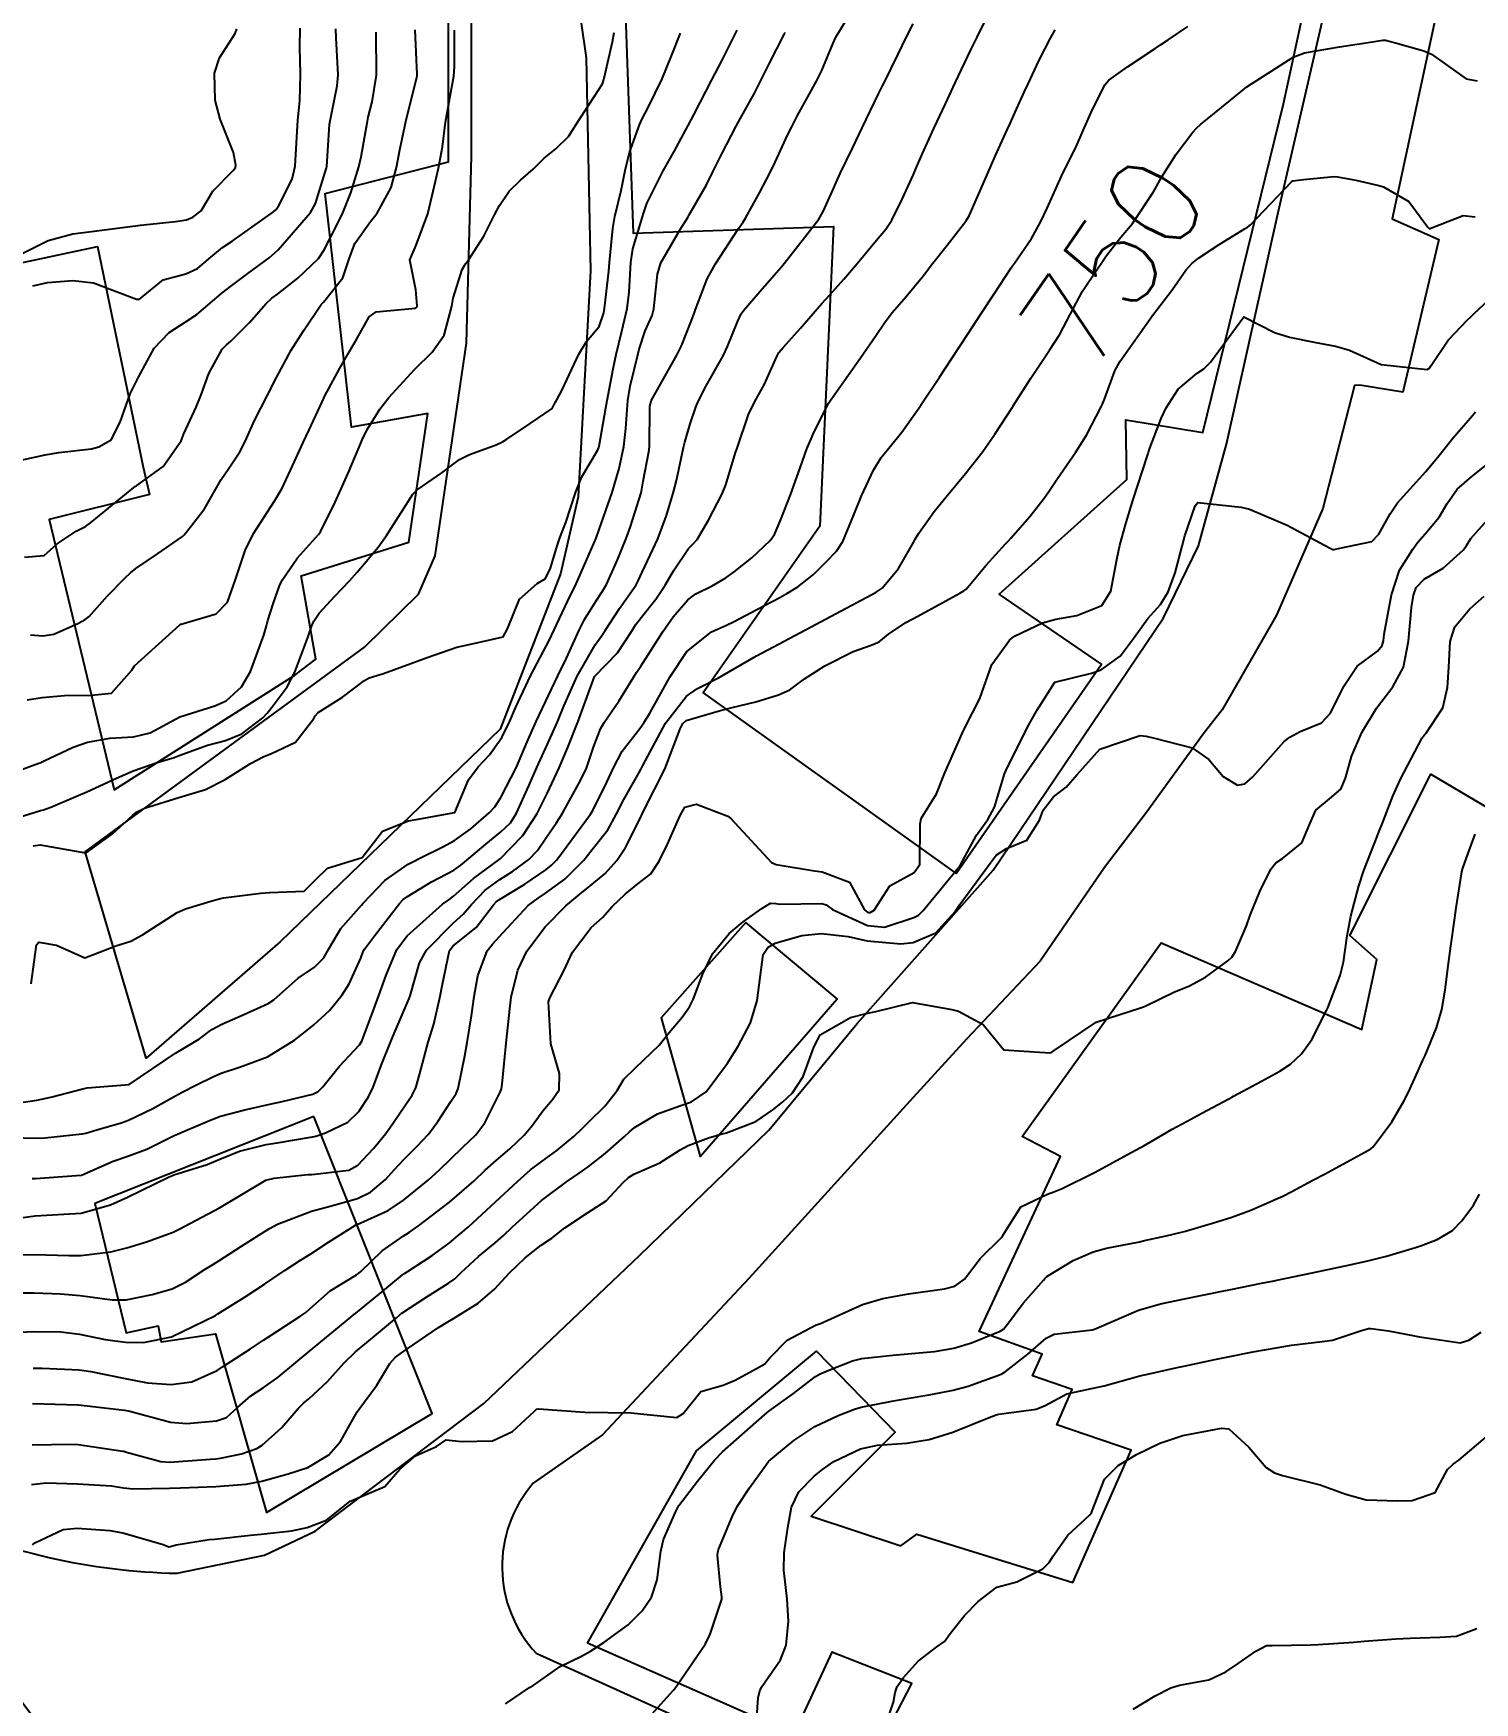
# Model space of a CAD drawing. Header units: metres. Extents: x 318500 to 325275, y 7408834 to 7428799.
# Drawn here: x 321599.2 to 321661.9, y 7415225.5 to 7415298 of the extents above; entities that cross this region are included whole.
import ezdxf
from ezdxf.enums import TextEntityAlignment as Align

# ---------------------------------------------------------------- set-up
doc = ezdxf.new("R2010")
doc.units = ezdxf.units.M
doc.header["$MEASUREMENT"] = 0
for name, color, linetype in [('Cotas', 45, 'Continuous'), ('Curvas de Nivel 1m', 11, 'Continuous'), ('Curvas de Nivel 5m', 15, 'Continuous'), ('Edificações', 30, 'Continuous'), ('Vias Primárias', 230, 'Continuous')]:
    doc.layers.add(name, color=color, linetype=linetype)
doc.styles.add('Style-STANDARD', font='STANDARD.shx')

msp = doc.modelspace()

# ---------------------------------------------------------------- linework, layer by layer
at = {"layer": 'Curvas de Nivel 1m', "flags": 128}
for points, elevation in [([(321599.183, 7415248.257), (321599.338, 7415248.258), (321601.115, 7415248.383), (321601.323, 7415248.397), (321601.34, 7415248.404), (321602.712, 7415249.004), (321603.353, 7415249.227), (321604.169, 7415249.536), (321605.367, 7415250.123), (321605.508, 7415250.188), (321605.835, 7415250.323), (321606.904, 7415250.781), (321607.38, 7415250.962), (321608.433, 7415251.245), (321609.388, 7415251.455), (321610.059, 7415251.601), (321611.395, 7415251.926), (321611.614, 7415252.031), (321611.83, 7415252.246), (321612.527, 7415253.12), (321613.418, 7415254.066), (321613.514, 7415254.229), (321614.039, 7415255.623), (321614.261, 7415256.218), (321614.575, 7415257.101), (321615.044, 7415258.207), (321615.486, 7415258.801), (321617.023, 7415260.177), (321617.305, 7415260.371), (321617.505, 7415260.524), (321618.377, 7415261.301), (321619.53, 7415262.15), (321620.516, 7415263.165), (321621.144, 7415264.126), (321621.569, 7415264.989), (321622.098, 7415266.112), (321622.455, 7415266.969), (321622.902, 7415268.101), (321623.626, 7415270.076), (321624.624, 7415271.107), (321625.263, 7415272.074), (321625.415, 7415272.321), (321625.669, 7415272.657), (321626.297, 7415273.444), (321626.707, 7415274.055), (321627.069, 7415274.68), (321627.714, 7415275.642), (321627.912, 7415275.842), (321628.099, 7415276.034), (321628.584, 7415276.883), (321629.18, 7415278.018), (321629.346, 7415278.416), (321629.767, 7415279.82), (321629.815, 7415279.964), (321629.829, 7415280.009), (321630.327, 7415281.469), (321630.579, 7415282.002), (321631.02, 7415282.785), (321631.562, 7415283.993), (321631.65, 7415284.165), (321631.826, 7415284.389), (321632.592, 7415285.225), (321633.227, 7415285.969), (321633.515, 7415286.305), (321633.861, 7415286.682), (321634.467, 7415287.355), (321634.979, 7415287.944), (321635.891, 7415289.046), (321636.288, 7415289.534), (321636.555, 7415289.923), (321637.008, 7415290.831), (321637.49, 7415291.914), (321637.627, 7415292.221), (321637.946, 7415292.946), (321638.245, 7415293.617), (321638.376, 7415293.904), (321638.889, 7415294.984), (321639.308, 7415295.89), (321640.005, 7415297.36), (321640.259, 7415297.876), (321640.845, 7415299.051)], 747), ([(321597.572, 7415265.616), (321599.474, 7415266.306), (321599.579, 7415266.349), (321599.623, 7415266.366), (321599.71, 7415266.409), (321600.978, 7415267.008), (321601.592, 7415267.221), (321602.564, 7415267.407), (321603.597, 7415267.463), (321604.322, 7415267.626), (321605.61, 7415268.33), (321607.122, 7415268.81), (321607.621, 7415269.02), (321608.292, 7415269.638), (321608.683, 7415270.294), (321609.253, 7415271.883), (321609.37, 7415272.284), (321609.438, 7415272.509), (321609.675, 7415273.28), (321609.941, 7415274.021), (321610.062, 7415274.274), (321610.729, 7415275.24), (321611.631, 7415276.251), (321611.721, 7415276.372), (321612.352, 7415277.626), (321612.626, 7415278.241), (321612.961, 7415279.029), (321613.473, 7415280.233), (321613.564, 7415280.441), (321613.78, 7415280.865), (321614.303, 7415281.711), (321614.699, 7415282.217), (321615.812, 7415283.432), (321616.573, 7415284.189), (321617.094, 7415284.918), (321617.432, 7415286.176), (321617.493, 7415286.538), (321617.874, 7415287.775), (321618.02, 7415288.027), (321618.137, 7415288.167), (321618.819, 7415289.233), (321619.289, 7415290.156), (321619.495, 7415290.565), (321619.916, 7415291.184), (321620.41, 7415291.655), (321620.961, 7415292.135), (321621.446, 7415292.619), (321621.944, 7415293.024), (321622.501, 7415293.562), (321622.85, 7415294.107), (321623.978, 7415295.852), (321624.037, 7415296.032), (321624.053, 7415296.089), (321624.408, 7415297.682), (321624.492, 7415298.085)], 741), ([(321597.745, 7415250.054), (321599.364, 7415250.008), (321599.746, 7415250.022), (321601.367, 7415250.195), (321601.52, 7415250.226), (321602, 7415250.374), (321603.059, 7415250.678), (321603.376, 7415250.79), (321604.432, 7415251.297), (321605.393, 7415251.839), (321605.715, 7415252.005), (321606.338, 7415252.321), (321607.04, 7415252.678), (321607.405, 7415252.837), (321608.199, 7415253.089), (321609.413, 7415253.542), (321610.588, 7415254.262), (321611.051, 7415254.63), (321611.43, 7415254.934), (321612.12, 7415255.563), (321612.667, 7415256.238), (321612.969, 7415256.723), (321613.474, 7415257.834), (321613.578, 7415258.129), (321613.633, 7415258.228), (321614.065, 7415258.8), (321615.156, 7415260.205), (321615.321, 7415260.385), (321615.505, 7415260.52), (321616.547, 7415261.152), (321617.522, 7415261.666), (321617.819, 7415261.873), (321618.165, 7415262.164), (321618.901, 7415262.795), (321619.547, 7415263.312), (321619.974, 7415263.724), (321620.238, 7415264.14), (321620.773, 7415265.333), (321621.129, 7415266.127), (321621.595, 7415267.141), (321622.026, 7415268.114), (321622.297, 7415268.787), (321622.876, 7415270.101), (321623.654, 7415271.459), (321623.919, 7415271.825), (321624.1, 7415272.086), (321624.713, 7415273.041), (321625.437, 7415274.073), (321625.529, 7415274.235), (321625.698, 7415274.616), (321626.171, 7415275.605), (321626.382, 7415276.06), (321626.763, 7415277.087), (321627.054, 7415278.05), (321627.195, 7415278.601), (321627.506, 7415280.044), (321627.553, 7415280.264), (321627.785, 7415281.066), (321628.038, 7415281.795), (321628.135, 7415282.035), (321628.49, 7415282.713), (321629.224, 7415284.019), (321629.414, 7415284.428), (321629.842, 7415285.495), (321630.009, 7415285.847), (321630.121, 7415286.007), (321630.921, 7415286.943), (321631.846, 7415287.99), (321631.863, 7415288.008), (321631.88, 7415288.034), (321633.377, 7415289.968), (321633.573, 7415290.297), (321633.917, 7415291.067), (321634.193, 7415291.689), (321634.315, 7415291.954), (321634.842, 7415293.051), (321635.264, 7415293.94), (321635.975, 7415295.41), (321636.146, 7415295.76), (321636.23, 7415295.928), (321636.813, 7415297.111), (321637.212, 7415297.918), (321637.479, 7415298.454)], 746), ([(321597.841, 7415246.432), (321599.322, 7415246.628), (321599.561, 7415246.645), (321601.324, 7415246.744), (321602.59, 7415247.105), (321603.331, 7415247.45), (321605.15, 7415248.333), (321605.282, 7415248.39), (321605.341, 7415248.411), (321606.793, 7415248.863), (321607.352, 7415249.1), (321608.2, 7415249.449), (321609.362, 7415249.728), (321609.835, 7415249.801), (321611.367, 7415250.062), (321611.517, 7415250.098), (321611.941, 7415250.244), (321612.906, 7415250.706), (321613.384, 7415251.163), (321613.809, 7415251.808), (321614.014, 7415252.221), (321614.363, 7415253.169), (321614.778, 7415254.21), (321614.97, 7415254.663), (321615.444, 7415255.771), (321615.571, 7415256.076), (321615.618, 7415256.197), (321616.03, 7415257.633), (321616.327, 7415258.187), (321617.492, 7415259.358), (321617.919, 7415259.743), (321618.281, 7415260.162), (321618.876, 7415260.79), (321619.517, 7415261.256), (321620.063, 7415261.601), (321620.771, 7415262.131), (321621.147, 7415262.515), (321621.545, 7415263.091), (321621.961, 7415263.707), (321622.227, 7415264.11), (321623.03, 7415265.554), (321623.278, 7415266.095), (321623.594, 7415267.012), (321623.89, 7415267.803), (321624.054, 7415268.086), (321624.688, 7415269.015), (321625.336, 7415270.073), (321625.458, 7415270.255), (321625.645, 7415270.533), (321626.609, 7415272.056), (321627.049, 7415272.669), (321627.681, 7415273.409), (321628.039, 7415273.68), (321628.751, 7415274.024), (321629.339, 7415274.371), (321629.699, 7415274.63), (321630.467, 7415275.244), (321631.273, 7415275.994), (321631.456, 7415276.26), (321631.729, 7415276.914), (321632.15, 7415277.984), (321632.576, 7415279.16), (321632.866, 7415279.974), (321633.13, 7415280.619), (321633.8, 7415281.96), (321635.187, 7415283.94), (321635.839, 7415284.875), (321636.265, 7415285.506), (321636.585, 7415285.923), (321637.176, 7415286.601), (321637.873, 7415287.443), (321638.074, 7415287.71), (321638.225, 7415287.905), (321638.956, 7415288.832), (321639.777, 7415289.882), (321639.912, 7415290.114), (321640.679, 7415291.869), (321641.066, 7415292.741), (321641.572, 7415293.856), (321641.693, 7415294.125), (321641.973, 7415294.742), (321642.32, 7415295.511), (321642.475, 7415295.845), (321642.962, 7415296.879), (321643.446, 7415297.836), (321643.658, 7415298.191)], 748), ([(321598.166, 7415263.815), (321599.558, 7415264.259), (321599.678, 7415264.289), (321599.996, 7415264.406), (321601.091, 7415264.868), (321601.567, 7415265.071), (321602.862, 7415265.66), (321603.576, 7415265.981), (321604.627, 7415266.344), (321605.357, 7415266.559), (321605.585, 7415266.648), (321606.813, 7415267.097), (321607.595, 7415267.296), (321608.307, 7415267.592), (321609.221, 7415268.286), (321609.407, 7415268.489), (321609.617, 7415268.755), (321610.269, 7415269.632), (321610.606, 7415270.266), (321611.171, 7415271.773), (321611.329, 7415272.255), (321611.427, 7415272.491), (321611.669, 7415272.835), (321612.349, 7415273.574), (321612.988, 7415274.237), (321613.317, 7415274.612), (321613.703, 7415275.074), (321614.235, 7415275.7), (321614.586, 7415276.217), (321615.738, 7415278.016), (321615.92, 7415278.197), (321616.992, 7415278.941), (321617.76, 7415279.512), (321618.192, 7415279.737), (321619.357, 7415280.154), (321619.639, 7415280.284), (321619.773, 7415280.367), (321620.836, 7415281.083), (321621.794, 7415281.727), (321621.926, 7415281.99), (321621.987, 7415282.117), (321622.233, 7415282.543), (321622.95, 7415284.103), (321623.285, 7415284.641), (321623.838, 7415285.302), (321624.04, 7415285.896), (321624.072, 7415286.088), (321624.255, 7415287.706), (321624.284, 7415288.086), (321624.424, 7415289.556), (321624.52, 7415290.084), (321624.79, 7415291.208), (321624.971, 7415292.08), (321625.153, 7415292.867), (321625.592, 7415294.074), (321625.71, 7415294.325), (321625.967, 7415294.814), (321626.573, 7415296.061), (321626.983, 7415297.067), (321627.373, 7415298.05)], 742), ([(321598.698, 7415279.484), (321599.76, 7415279.712), (321600.348, 7415279.817), (321601.764, 7415279.977), (321602.091, 7415280.06), (321602.621, 7415280.377), (321603.017, 7415281.136), (321603.451, 7415282.365), (321603.807, 7415283.103), (321604.493, 7415284.35), (321605.138, 7415285.033), (321605.837, 7415285.482), (321606.346, 7415285.822), (321606.922, 7415286.319), (321607.427, 7415286.744), (321607.862, 7415287.079), (321608.561, 7415287.609), (321609.496, 7415288.286), (321609.883, 7415288.63), (321611.288, 7415290.259), (321611.508, 7415290.654), (321611.926, 7415292.01), (321611.983, 7415292.196), (321611.993, 7415292.249), (321612.119, 7415294.087), (321612.139, 7415294.248), (321612.45, 7415295.77), (321612.495, 7415296.245), (321612.396, 7415297.854), (321612.389, 7415298.246)], 737), ([(321598.787, 7415244.929), (321599.298, 7415244.943), (321600.776, 7415244.909), (321601.298, 7415244.91), (321602.604, 7415245.064), (321603.303, 7415245.241), (321604.153, 7415245.501), (321605.314, 7415245.921), (321605.585, 7415246.057), (321606.074, 7415246.319), (321607.327, 7415246.975), (321608.154, 7415247.469), (321609.339, 7415248.177), (321609.704, 7415248.275), (321611.172, 7415248.423), (321611.343, 7415248.435), (321612.947, 7415248.624), (321613.349, 7415248.829), (321614.024, 7415249.556), (321614.56, 7415250.212), (321614.898, 7415250.686), (321615.388, 7415251.418), (321615.709, 7415251.882), (321615.864, 7415252.193), (321616.034, 7415252.819), (321616.404, 7415254.185), (321616.644, 7415254.97), (321616.924, 7415256.178), (321617.006, 7415256.628), (321617.326, 7415258.172), (321617.482, 7415258.366), (321618.486, 7415259.164), (321619.243, 7415260.153), (321619.362, 7415260.291), (321619.504, 7415260.39), (321620.602, 7415261.045), (321621.523, 7415261.682), (321621.768, 7415261.874), (321621.993, 7415262.113), (321622.651, 7415262.996), (321623.459, 7415264.092), (321623.562, 7415264.259), (321624.17, 7415265.489), (321624.445, 7415266.081), (321624.84, 7415266.828), (321625.606, 7415267.827), (321625.781, 7415268.067), (321626.042, 7415268.489), (321626.9, 7415270.051), (321627.651, 7415271.173), (321628.723, 7415272.024), (321629.363, 7415272.316), (321629.667, 7415272.459), (321630.681, 7415272.993), (321631.683, 7415273.522), (321631.984, 7415273.687), (321632.472, 7415273.978), (321633.147, 7415274.52), (321633.707, 7415275.065), (321634.143, 7415275.524), (321634.422, 7415275.949), (321634.899, 7415277.104), (321635.231, 7415277.938), (321635.761, 7415279.057), (321636.09, 7415279.604), (321636.345, 7415279.924), (321636.992, 7415280.708), (321637.799, 7415281.854), (321637.824, 7415281.885), (321637.837, 7415281.909), (321638.623, 7415283.093), (321639.149, 7415283.89), (321639.841, 7415284.946), (321640.445, 7415285.871), (321641.002, 7415286.724), (321641.738, 7415287.852), (321641.798, 7415287.935), (321641.883, 7415288.051), (321642.623, 7415289.119), (321643.02, 7415289.839), (321643.301, 7415290.451), (321643.93, 7415291.83), (321644.593, 7415293.177), (321644.869, 7415293.816), (321645.204, 7415294.579), (321645.819, 7415295.803), (321645.992, 7415296.009), (321646.804, 7415296.594), (321648.006, 7415297.389), (321648.234, 7415297.541), (321648.566, 7415297.764), (321649.426, 7415298.349)], 749), ([(321598.851, 7415275.275), (321599.704, 7415275.349), (321600.272, 7415275.843), (321601.107, 7415276.396), (321601.506, 7415276.609), (321601.724, 7415276.761), (321603.688, 7415278.361), (321603.725, 7415278.376), (321603.74, 7415278.387), (321604.885, 7415279.211), (321605.666, 7415280.332), (321605.696, 7415280.406), (321605.774, 7415280.596), (321606.319, 7415281.798), (321606.529, 7415282.323), (321606.87, 7415283.259), (321607.444, 7415284.314), (321607.639, 7415284.496), (321607.825, 7415284.654), (321608.652, 7415285.484), (321609.35, 7415286.287), (321609.61, 7415286.527), (321609.856, 7415286.708), (321610.731, 7415287.403), (321611.629, 7415288.254), (321611.884, 7415288.63), (321612.434, 7415289.706), (321612.695, 7415290.242), (321613.039, 7415291.113), (321613.389, 7415292.235), (321613.489, 7415292.683), (321613.766, 7415294.232), (321613.799, 7415294.394), (321613.968, 7415295.064), (321614.149, 7415296.227), (321614.137, 7415298.099)], 738), ([(321599.123, 7415271.886), (321599.654, 7415271.847), (321600.134, 7415271.926), (321601.197, 7415272.395), (321601.495, 7415272.559), (321601.665, 7415272.695), (321602.462, 7415273.594), (321603.227, 7415274.367), (321603.467, 7415274.59), (321603.696, 7415274.779), (321604.631, 7415275.421), (321605.718, 7415276.175), (321605.801, 7415276.247), (321605.874, 7415276.328), (321606.674, 7415277.377), (321607.215, 7415278.315), (321607.407, 7415278.652), (321607.753, 7415279.154), (321608.218, 7415279.849), (321608.442, 7415280.3), (321608.859, 7415281.219), (321609.411, 7415282.286), (321609.808, 7415283.081), (321610.442, 7415284.271), (321610.984, 7415285.112), (321611.748, 7415286.252), (321611.796, 7415286.306), (321611.852, 7415286.351), (321612.689, 7415287.421), (321612.961, 7415288.239), (321613.22, 7415288.903), (321613.896, 7415289.857), (321614.187, 7415290.226), (321614.792, 7415291.342), (321615.028, 7415292.214), (321615.17, 7415292.983), (321615.43, 7415294.208), (321615.913, 7415296.135), (321615.925, 7415296.201), (321615.927, 7415296.255), (321615.842, 7415298.203)], 739), ([(321599.146, 7415256.724), (321599.375, 7415258.412), (321599.481, 7415258.535), (321600.254, 7415258.402), (321601.472, 7415257.852), (321601.859, 7415258), (321602.833, 7415258.37), (321603.482, 7415258.58), (321603.984, 7415258.851), (321605.495, 7415259.814), (321605.849, 7415259.974), (321606.958, 7415260.315), (321607.381, 7415260.432), (321607.502, 7415260.454), (321609.127, 7415260.664), (321609.506, 7415260.696), (321611.018, 7415260.747), (321611.515, 7415261.257), (321612.02, 7415261.748), (321613.53, 7415262.214), (321614.411, 7415263.353), (321615.554, 7415263.803), (321615.885, 7415263.865), (321617.56, 7415264.17), (321618.151, 7415265.587), (321618.578, 7415266.16), (321619.071, 7415266.672), (321619.599, 7415267.422), (321619.95, 7415268.145), (321620.193, 7415268.716), (321620.861, 7415270.132), (321621.655, 7415271.649), (321621.876, 7415272.117), (321622.451, 7415273.336), (321622.831, 7415274.103), (321623.094, 7415274.704), (321623.703, 7415276.09), (321623.72, 7415276.138), (321624.231, 7415277.589), (321624.398, 7415278.083), (321624.709, 7415279.127), (321624.907, 7415280.079), (321624.998, 7415280.861), (321625.077, 7415282.077), (321625.176, 7415282.706), (321625.514, 7415284.073), (321625.58, 7415284.316), (321625.836, 7415285.104), (321626.132, 7415285.779), (321626.216, 7415286.065), (321626.368, 7415287.568), (321626.519, 7415288.06), (321627.36, 7415289.513), (321627.683, 7415290.043), (321627.763, 7415290.181), (321627.906, 7415290.432), (321628.494, 7415291.458), (321628.778, 7415292.027), (321629.161, 7415292.803), (321629.792, 7415294.013), (321629.963, 7415294.322), (321630.566, 7415295.412), (321630.863, 7415296.001), (321631.239, 7415296.75), (321631.88, 7415297.991), (321631.926, 7415298.077)], 744), ([(321599.22, 7415287.06), (321599.862, 7415287.217), (321600.957, 7415287.306), (321601.862, 7415287.195), (321603.726, 7415286.488), (321603.852, 7415286.494), (321604.888, 7415287.322), (321605.869, 7415287.591), (321606.375, 7415287.823), (321606.962, 7415288.319), (321607.468, 7415288.73), (321607.887, 7415289.01), (321609.68, 7415290.283), (321609.792, 7415290.391), (321609.904, 7415290.559), (321610.486, 7415291.707), (321610.628, 7415292.27), (321610.691, 7415293.526), (321610.737, 7415294.268), (321610.818, 7415295.117), (321610.851, 7415296.267), (321610.824, 7415297.441), (321610.837, 7415298.268)], 736), ([(321599.237, 7415262.712), (321599.535, 7415262.763), (321601.503, 7415262.418), (321601.53, 7415262.421), (321602.678, 7415263.238), (321603.555, 7415264.037), (321603.729, 7415264.185), (321604.072, 7415264.352), (321605.565, 7415264.819), (321606.722, 7415265.165), (321607.573, 7415265.599), (321608.679, 7415266.294), (321609.266, 7415266.604), (321609.587, 7415266.73), (321610.639, 7415267.22), (321611.432, 7415268.253), (321611.494, 7415268.369), (321611.614, 7415268.51), (321612.679, 7415269.184), (321613.635, 7415269.909), (321613.835, 7415270.03), (321614.467, 7415270.218), (321615.644, 7415270.648), (321616.361, 7415270.903), (321617.652, 7415271.356), (321618.311, 7415271.506), (321619.657, 7415271.809), (321619.843, 7415272.147), (321620.377, 7415273.442), (321621.146, 7415274.128), (321621.483, 7415274.333), (321621.699, 7415274.75), (321622.019, 7415275.811), (321622.125, 7415276.114), (321622.39, 7415276.773), (321622.827, 7415278.104), (321623.088, 7415278.762), (321623.767, 7415279.905), (321623.821, 7415280.038), (321623.837, 7415280.089), (321624.124, 7415281.758), (321624.177, 7415282.086), (321624.438, 7415283.46), (321624.577, 7415284.082), (321624.82, 7415285.096), (321625.046, 7415286.078), (321625.142, 7415286.796), (321625.206, 7415288.077), (321625.291, 7415288.671), (321625.712, 7415290.072), (321625.757, 7415290.217), (321625.909, 7415290.641), (321626.377, 7415291.609), (321626.621, 7415292.06), (321627.091, 7415292.904), (321627.705, 7415294.044), (321627.965, 7415294.529), (321628.737, 7415296.029), (321629.162, 7415296.852), (321629.752, 7415298.014), (321629.835, 7415298.19)], 743), ([(321598.394, 7415241.565), (321599.252, 7415241.598), (321600.441, 7415241.582), (321601.251, 7415241.491), (321602.364, 7415241.253), (321603.248, 7415241.132), (321604.03, 7415241.131), (321605.25, 7415241.364), (321607.156, 7415242.302), (321607.218, 7415242.343), (321607.261, 7415242.367), (321608.449, 7415243.111), (321609.281, 7415243.664), (321609.647, 7415243.912), (321610.185, 7415244.267), (321610.854, 7415244.699), (321611.301, 7415244.982), (321612.067, 7415245.48), (321613.245, 7415246.221), (321613.32, 7415246.255), (321614.667, 7415246.866), (321615.331, 7415247.311), (321616.401, 7415248.184), (321616.898, 7415248.625), (321617.354, 7415249.087), (321617.902, 7415249.624), (321618.477, 7415250.159), (321618.864, 7415250.668), (321619.394, 7415251.748), (321619.533, 7415252.013), (321619.585, 7415252.147), (321619.611, 7415252.356), (321619.799, 7415254.144), (321619.948, 7415255.637), (321620.015, 7415256.142), (321620.297, 7415257.308), (321620.69, 7415258.132), (321621.491, 7415259.19), (321622.389, 7415260.107), (321622.992, 7415260.614), (321623.514, 7415261.031), (321624.088, 7415261.518), (321624.603, 7415262.079), (321624.975, 7415262.639), (321625.556, 7415263.795), (321625.649, 7415263.978), (321625.693, 7415264.068), (321625.811, 7415264.315), (321626.685, 7415266.053), (321627.362, 7415267.799), (321627.478, 7415268.042), (321627.612, 7415268.164), (321629.046, 7415268.591), (321629.621, 7415268.729), (321630.651, 7415268.973), (321631.629, 7415269.28), (321632.115, 7415269.501), (321632.766, 7415269.973), (321633.646, 7415270.544), (321634.879, 7415271.168), (321635.655, 7415271.45), (321635.999, 7415271.585), (321636.417, 7415271.922), (321637.166, 7415272.424), (321637.678, 7415272.7), (321639.504, 7415273.698), (321639.689, 7415273.8), (321639.79, 7415273.879), (321640.652, 7415274.92), (321641.498, 7415275.853), (321641.606, 7415275.967), (321641.724, 7415276.094), (321642.547, 7415277.033), (321643.183, 7415277.836), (321643.413, 7415278.174), (321643.759, 7415278.687), (321644.537, 7415279.819), (321645.015, 7415280.578), (321645.659, 7415281.802), (321645.704, 7415281.899), (321645.805, 7415282.136), (321646.251, 7415283.366), (321646.474, 7415283.79), (321647.85, 7415285.727), (321647.871, 7415285.749), (321647.89, 7415285.77), (321648.738, 7415286.89), (321649.339, 7415287.755), (321649.597, 7415288.04), (321649.888, 7415288.264), (321650.776, 7415288.857), (321651.908, 7415289.559), (321652.011, 7415289.616), (321652.146, 7415289.716), (321653.929, 7415291.595), (321653.988, 7415291.63), (321654.454, 7415291.685), (321655.787, 7415291.817), (321655.932, 7415291.812), (321656.728, 7415291.658), (321657.721, 7415291.436), (321657.927, 7415291.375), (321659.031, 7415290.734), (321659.858, 7415289.611), (321659.909, 7415289.565), (321659.952, 7415289.567), (321660.062, 7415289.608), (321661.384, 7415290.126), (321661.915, 7415290.074)], 751), ([(321599.234, 7415240.002), (321599.631, 7415240.007), (321601.233, 7415239.931), (321601.741, 7415239.867), (321603.228, 7415239.558), (321604.198, 7415239.373), (321605.224, 7415239.292), (321606.135, 7415239.407), (321607.234, 7415239.912), (321607.466, 7415240.068), (321607.82, 7415240.294), (321608.685, 7415240.846), (321609.249, 7415241.222), (321610.825, 7415242.257), (321611.085, 7415242.43), (321611.265, 7415242.586), (321612.14, 7415243.374), (321613.288, 7415244.069), (321613.38, 7415244.128), (321613.473, 7415244.218), (321614.403, 7415245.11), (321615.313, 7415245.745), (321615.593, 7415245.919), (321615.976, 7415246.19), (321617.331, 7415247.224), (321618.395, 7415248.159), (321618.884, 7415248.617), (321619.353, 7415249.035), (321619.953, 7415249.549), (321620.579, 7415250.132), (321620.937, 7415250.567), (321621.386, 7415251.191), (321621.813, 7415251.694), (321622.093, 7415252.11), (321622.114, 7415252.816), (321621.739, 7415254.115), (321621.627, 7415255.938), (321621.689, 7415256.116), (321622.295, 7415257.28), (321622.678, 7415258.102), (321623.491, 7415259.163), (321623.976, 7415259.604), (321624.405, 7415260.081), (321624.959, 7415260.624), (321625.515, 7415261.063), (321626.078, 7415261.506), (321626.438, 7415262.056), (321626.804, 7415262.788), (321627.351, 7415264.043), (321627.564, 7415264.405), (321628.069, 7415264.536), (321629.431, 7415264.012), (321629.558, 7415263.909), (321631.324, 7415261.992), (321631.529, 7415261.901), (321633.187, 7415261.626), (321633.526, 7415261.594), (321634.713, 7415261.133), (321635.362, 7415259.932), (321635.508, 7415259.826), (321635.618, 7415259.819), (321635.794, 7415259.927), (321636.465, 7415260.976), (321637.526, 7415261.553), (321637.765, 7415261.906), (321637.784, 7415263.679), (321637.827, 7415263.906), (321638.492, 7415264.981), (321638.859, 7415265.891), (321639.607, 7415267.6), (321639.747, 7415267.878), (321640.375, 7415269.122), (321640.645, 7415269.865), (321640.903, 7415270.609), (321641.667, 7415271.661), (321641.769, 7415271.749), (321641.919, 7415271.848), (321643.101, 7415272.41), (321643.677, 7415272.574), (321644.598, 7415272.735), (321645.684, 7415273.175), (321646.075, 7415273.794), (321646.335, 7415275.167), (321646.465, 7415275.789), (321646.746, 7415276.773), (321647.038, 7415277.781), (321647.648, 7415279.651), (321647.69, 7415279.771), (321647.71, 7415279.831), (321647.774, 7415280.009), (321648.265, 7415281.293), (321648.478, 7415281.763), (321649, 7415282.57), (321649.823, 7415283.263), (321650.117, 7415283.454), (321650.406, 7415283.741), (321651.85, 7415285.72), (321653.189, 7415285.045), (321653.841, 7415284.836), (321654.908, 7415284.611), (321655.838, 7415284.447), (321656.445, 7415284.27), (321657.83, 7415283.64), (321659.827, 7415283.424), (321659.935, 7415283.502), (321660, 7415283.608), (321660.734, 7415284.708), (321661.579, 7415285.593), (321661.726, 7415285.717), (321661.854, 7415285.854), (321662.748, 7415286.696)], 752), ([(321599.211, 7415238.47), (321601.179, 7415238.411), (321601.21, 7415238.409), (321601.577, 7415238.376), (321603.207, 7415238.188), (321603.43, 7415238.133), (321605.2, 7415237.653), (321605.91, 7415237.609), (321607.201, 7415237.719), (321607.633, 7415237.866), (321608.118, 7415238.291), (321608.695, 7415238.808), (321609.223, 7415239.159), (321609.884, 7415239.616), (321610.654, 7415240.259), (321611.245, 7415240.747), (321613.039, 7415242.223), (321613.159, 7415242.324), (321613.263, 7415242.403), (321614.265, 7415243.22), (321615.288, 7415244.06), (321615.368, 7415244.12), (321615.487, 7415244.197), (321616.569, 7415244.913), (321617.309, 7415245.443), (321617.708, 7415245.77), (321618.149, 7415246.158), (321619.331, 7415247.234), (321620.301, 7415248.136), (321620.848, 7415248.627), (321621.353, 7415249.015), (321621.995, 7415249.476), (321622.75, 7415250.099), (321623.063, 7415250.406), (321623.379, 7415250.722), (321624.079, 7415251.394), (321624.622, 7415252.078), (321624.913, 7415252.567), (321625.41, 7415253.066), (321626.449, 7415254.055), (321626.872, 7415254.605), (321627.438, 7415255.272), (321627.763, 7415255.718), (321627.924, 7415256.033), (321628.345, 7415257.149), (321628.764, 7415258.021), (321629.489, 7415258.906), (321630.086, 7415259.413), (321630.902, 7415259.996), (321631.278, 7415260.227), (321631.512, 7415260.205), (321631.703, 7415260.178), (321633.512, 7415260.21), (321633.702, 7415260.147), (321633.979, 7415259.953), (321635.5, 7415259.254), (321636.234, 7415259.188), (321637.505, 7415259.597), (321637.709, 7415259.705), (321637.912, 7415259.904), (321639.53, 7415261.865), (321640.235, 7415263.185), (321640.733, 7415263.862), (321641.022, 7415264.405), (321641.455, 7415265.852), (321641.593, 7415266.173), (321642.159, 7415267.29), (321642.436, 7415267.842), (321642.856, 7415268.603), (321643.64, 7415269.83), (321645.231, 7415270.222), (321645.649, 7415270.368), (321646.477, 7415270.968), (321647.09, 7415271.779), (321647.678, 7415272.605), (321648.231, 7415273.218), (321648.571, 7415273.761), (321648.875, 7415274.585), (321649.175, 7415275.755), (321649.289, 7415276.192), (321649.746, 7415277.506), (321649.854, 7415277.643), (321651.746, 7415277.443), (321652.105, 7415277.354), (321653.735, 7415276.657), (321655.574, 7415275.671), (321655.719, 7415275.598), (321655.787, 7415275.601), (321656.025, 7415275.665), (321657.414, 7415275.956), (321657.729, 7415276.269), (321658.219, 7415277.157), (321658.539, 7415277.628), (321659.764, 7415278.999), (321660.047, 7415279.328), (321660.277, 7415279.605), (321660.935, 7415280.446), (321661.798, 7415281.435), (321661.871, 7415281.516), (321661.928, 7415281.588)], 753), ([(321599.184, 7415236.674), (321600.863, 7415236.706), (321601.185, 7415236.689), (321603.137, 7415236.404), (321603.18, 7415236.392), (321603.295, 7415236.358), (321604.783, 7415235.943), (321605.176, 7415235.917), (321606.93, 7415236.056), (321607.178, 7415236.069), (321607.382, 7415236.094), (321608.293, 7415236.289), (321608.953, 7415236.513), (321609.186, 7415236.653), (321610.04, 7415237.425), (321610.747, 7415238.257), (321610.984, 7415238.483), (321611.216, 7415238.67), (321612.033, 7415239.432), (321612.739, 7415240.228), (321613.245, 7415240.718), (321614.069, 7415241.395), (321615.024, 7415242.202), (321615.153, 7415242.31), (321615.263, 7415242.393), (321616.345, 7415243.113), (321617.283, 7415243.7), (321617.555, 7415243.897), (321617.841, 7415244.162), (321618.59, 7415244.861), (321619.31, 7415245.462), (321619.676, 7415245.775), (321620.047, 7415246.133), (321621.332, 7415247.297), (321622.412, 7415248.104), (321622.958, 7415248.484), (321623.35, 7415248.768), (321624.094, 7415249.348), (321624.931, 7415250.074), (321625.158, 7415250.288), (321625.376, 7415250.473), (321626.374, 7415251.066), (321627.391, 7415251.431), (321627.841, 7415251.586), (321628.478, 7415252.024), (321629.413, 7415253.268), (321629.697, 7415253.727), (321629.876, 7415254.005), (321630.411, 7415255.029), (321630.703, 7415255.997), (321630.791, 7415256.665), (321630.969, 7415257.995), (321631.172, 7415258.304), (321631.487, 7415258.484), (321632.65, 7415258.816), (321633.494, 7415258.908), (321634.656, 7415258.779), (321635.49, 7415258.59), (321636.949, 7415258.454), (321637.489, 7415258.518), (321638.462, 7415258.929), (321639.318, 7415259.883), (321639.513, 7415260.167), (321640.754, 7415261.862), (321641.085, 7415262.308), (321641.541, 7415262.596), (321642.424, 7415262.964), (321642.979, 7415263.836), (321643.137, 7415264.264), (321643.575, 7415264.843), (321644.138, 7415265.265), (321644.613, 7415265.815), (321645.601, 7415266.924), (321647.346, 7415267.513), (321647.607, 7415267.488), (321647.969, 7415267.404), (321649.602, 7415266.985), (321650.335, 7415266.476), (321650.96, 7415265.729), (321651.585, 7415265.362), (321651.893, 7415265.408), (321652.225, 7415265.71), (321653.606, 7415267.25), (321653.847, 7415267.448), (321654.305, 7415267.683), (321655.227, 7415268.063), (321655.622, 7415268.481), (321656.198, 7415269.662), (321656.776, 7415270.53), (321657.663, 7415271.186), (321657.87, 7415271.434), (321657.919, 7415271.636), (321657.957, 7415271.92), (321658.268, 7415273.631), (321658.623, 7415274.709), (321659.197, 7415275.618), (321659.421, 7415275.918), (321659.73, 7415276.286), (321660.339, 7415277.006), (321660.698, 7415277.601), (321661.131, 7415278.222), (321661.762, 7415278.777), (321662.764, 7415279.575)], 754), ([(321599.211, 7415232.326), (321599.303, 7415232.407), (321600.53, 7415232.998), (321601.14, 7415233.057), (321602.561, 7415232.943), (321603.137, 7415232.851), (321604.888, 7415232.334), (321605.129, 7415232.241), (321605.204, 7415232.253), (321605.443, 7415232.325), (321606.884, 7415232.554), (321607.134, 7415232.58), (321608.679, 7415232.742), (321609.138, 7415232.787), (321610.464, 7415232.936), (321611.142, 7415233.073), (321611.981, 7415233.404), (321613.005, 7415234.222), (321613.161, 7415234.281), (321614.511, 7415234.862), (321615.174, 7415235.619), (321615.847, 7415236.19), (321616.768, 7415236.595), (321617.191, 7415236.887), (321617.844, 7415236.815), (321619.191, 7415236.854), (321620.073, 7415237.255), (321621.011, 7415238.122), (321621.109, 7415238.223), (321621.212, 7415238.24), (321623.21, 7415238.09), (321625.21, 7415238.06), (321627.208, 7415237.867), (321627.492, 7415238.036), (321628.255, 7415238.994), (321629.229, 7415239.267), (321629.752, 7415239.483), (321630.67, 7415239.989), (321631.03, 7415240.197), (321631.247, 7415240.455), (321632.009, 7415241.229), (321633.269, 7415241.894), (321633.318, 7415241.91), (321633.451, 7415241.957), (321635.278, 7415242.774), (321636.162, 7415243.041), (321637.283, 7415243.242), (321638.851, 7415243.452), (321639.287, 7415243.566), (321639.72, 7415243.874), (321640.392, 7415244.775), (321641.318, 7415245.684), (321641.386, 7415245.782), (321641.416, 7415245.849), (321642.156, 7415247.023), (321643.346, 7415247.594), (321643.527, 7415247.648), (321643.959, 7415247.821), (321645.357, 7415248.522), (321646.987, 7415249.396), (321647.368, 7415249.602), (321647.476, 7415249.662), (321647.659, 7415249.767), (321648.743, 7415250.393), (321649.385, 7415250.75), (321650.034, 7415251.097), (321651.202, 7415251.723), (321651.33, 7415251.792), (321651.402, 7415251.83), (321652.627, 7415252.487), (321653.418, 7415252.915), (321653.885, 7415253.223), (321654.364, 7415253.681), (321654.815, 7415254.298), (321655.449, 7415255.553), (321655.501, 7415255.669), (321656.046, 7415257.087), (321656.187, 7415257.659), (321656.353, 7415258.801), (321656.504, 7415259.655), (321656.848, 7415260.975), (321657.072, 7415261.647), (321657.199, 7415261.981), (321657.548, 7415262.861), (321657.768, 7415263.425), (321657.853, 7415263.636), (321658.336, 7415264.872), (321658.671, 7415265.624), (321659.608, 7415267.411), (321659.689, 7415267.529), (321659.764, 7415267.608), (321660.508, 7415268.72), (321660.702, 7415269.599), (321660.758, 7415270.494), (321660.825, 7415271.598), (321661.03, 7415272.243), (321661.684, 7415273.017), (321662.299, 7415273.581)], 756), ([(321619.763, 7415225.409), (321620.799, 7415226.123), (321620.966, 7415226.206), (321621.052, 7415226.262), (321622.138, 7415227.03), (321623.071, 7415227.489), (321623.459, 7415227.7), (321624.033, 7415228.076), (321625.092, 7415228.853), (321625.701, 7415229.454), (321626.103, 7415230.05), (321626.358, 7415230.807), (321626.512, 7415232.046), (321626.63, 7415232.552), (321627.156, 7415233.74), (321627.247, 7415233.95), (321627.3, 7415234.038), (321628.102, 7415235.101), (321628.844, 7415236.015), (321629.194, 7415236.365), (321631.014, 7415237.983), (321631.121, 7415238.072), (321631.212, 7415238.137), (321632.287, 7415238.907), (321633.235, 7415239.643), (321633.434, 7415239.76), (321633.886, 7415239.95), (321634.848, 7415240.334), (321635.248, 7415240.431), (321636.6, 7415240.567), (321637.251, 7415240.627), (321638.411, 7415240.734), (321639.255, 7415240.873), (321640.016, 7415241.111), (321641.267, 7415241.621), (321641.407, 7415241.709), (321641.528, 7415241.847), (321642.276, 7415242.844), (321643.142, 7415243.831), (321643.21, 7415243.912), (321643.292, 7415243.991), (321644.433, 7415244.683), (321645.309, 7415245.066), (321645.884, 7415245.219), (321647.316, 7415245.508), (321647.531, 7415245.554), (321648.485, 7415245.758), (321649.151, 7415245.924), (321649.323, 7415245.971), (321650.688, 7415246.371), (321651.333, 7415246.578), (321652.162, 7415246.883), (321653.346, 7415247.393), (321653.551, 7415247.484), (321653.945, 7415247.684), (321654.855, 7415248.175), (321655.358, 7415248.447), (321657.118, 7415249.394), (321657.369, 7415249.541), (321657.478, 7415249.638), (321658.291, 7415250.721), (321658.816, 7415251.619), (321659.009, 7415252.013), (321659.419, 7415252.906), (321659.642, 7415253.393), (321659.737, 7415253.607), (321660.236, 7415254.808), (321660.463, 7415255.6), (321660.606, 7415256.455), (321660.754, 7415257.597), (321660.836, 7415258.251), (321661.02, 7415259.595), (321661.083, 7415260.025), (321661.333, 7415261.592), (321661.373, 7415261.751), (321661.539, 7415262.199), (321661.916, 7415263.223)], 757), ([(321626.119, 7415224.969), (321627.049, 7415225.988), (321627.089, 7415226.039), (321627.898, 7415227.197), (321628.455, 7415228.019), (321628.665, 7415228.437), (321629.107, 7415229.789), (321629.16, 7415229.959), (321629.164, 7415230.009), (321629.163, 7415230.062), (321629.115, 7415230.499), (321628.984, 7415231.867), (321628.989, 7415232.012), (321629.024, 7415232.12), (321629.136, 7415232.399), (321629.609, 7415233.547), (321629.833, 7415234), (321630.364, 7415234.8), (321631.19, 7415235.95), (321631.205, 7415235.965), (321632.299, 7415236.869), (321633.205, 7415237.471), (321634.224, 7415237.945), (321634.927, 7415238.221), (321635.216, 7415238.314), (321636.557, 7415238.573), (321637.222, 7415238.682), (321638.252, 7415238.867), (321639.227, 7415239.046), (321639.873, 7415239.228), (321641.238, 7415239.716), (321641.333, 7415239.755), (321641.475, 7415239.848), (321642.472, 7415240.618), (321643.262, 7415241.315), (321643.606, 7415241.484), (321645.268, 7415241.681), (321645.363, 7415241.704), (321645.567, 7415241.796), (321647.278, 7415242.53), (321648.232, 7415242.809), (321649.283, 7415243.025), (321650.916, 7415243.355), (321651.287, 7415243.432), (321652.624, 7415243.7), (321653.174, 7415243.809), (321653.292, 7415243.835), (321654.821, 7415244.151), (321655.299, 7415244.249), (321656.459, 7415244.496), (321657.306, 7415244.689), (321658.058, 7415244.88), (321659.315, 7415245.261), (321659.578, 7415245.346), (321660.251, 7415245.601), (321660.92, 7415246), (321661.332, 7415246.408), (321661.833, 7415247.092), (321662.097, 7415247.579)], 758), ([(321630.627, 7415223.986), (321630.74, 7415225.678), (321630.815, 7415225.984), (321630.897, 7415226.138), (321631.056, 7415226.363), (321631.715, 7415227.329), (321631.967, 7415227.971), (321632.065, 7415229.001), (321632.005, 7415229.971), (321631.868, 7415231.227), (321631.876, 7415231.973), (321632.032, 7415233.086), (321632.189, 7415233.97), (321632.51, 7415234.627), (321633.18, 7415235.314), (321633.539, 7415235.6), (321634.037, 7415235.947), (321635.196, 7415236.505), (321635.939, 7415236.66), (321637.198, 7415236.741), (321638.184, 7415236.906), (321639.203, 7415237.222), (321640.783, 7415237.856), (321641.088, 7415237.975), (321641.212, 7415238.005), (321642.826, 7415238.224), (321643.218, 7415238.385), (321644.158, 7415238.885), (321645.23, 7415239.131), (321645.787, 7415239.237), (321647.238, 7415239.646), (321647.334, 7415239.674), (321647.744, 7415239.765), (321648.958, 7415240.039), (321649.245, 7415240.101), (321650.601, 7415240.379), (321651.252, 7415240.515), (321652.247, 7415240.713), (321653.258, 7415240.894), (321653.931, 7415241.012), (321655.263, 7415241.174), (321655.702, 7415241.225), (321656.972, 7415241.644), (321657.271, 7415241.728), (321657.368, 7415241.736), (321658.143, 7415241.627), (321659.267, 7415241.42), (321659.497, 7415241.377), (321661.263, 7415241.112), (321661.628, 7415241.221), (321662.173, 7415241.576)], 759), ([(321647.044, 7415225.175), (321648.005, 7415225.756), (321648.686, 7415226.115), (321649.057, 7415226.219), (321650.335, 7415226.453), (321651.066, 7415226.809), (321651.61, 7415227.174), (321652.371, 7415227.701), (321652.835, 7415227.943), (321653.084, 7415227.955), (321654.772, 7415227.978), (321655.085, 7415227.994), (321656.63, 7415228.101), (321657.087, 7415228.136), (321658.473, 7415228.236), (321659.09, 7415228.275), (321660.371, 7415228.31), (321661.092, 7415228.358), (321661.978, 7415228.696)], 761)]:
    msp.add_lwpolyline(points, dxfattribs=dict(at, elevation=elevation))
at = {"layer": 'Curvas de Nivel 5m', "flags": 128}
for points, elevation in [([(321598.311, 7415251.502), (321599.389, 7415251.655), (321600.007, 7415251.784), (321601.397, 7415252.158), (321601.579, 7415252.196), (321603.4, 7415252.347), (321605.414, 7415253.708), (321605.81, 7415253.932), (321606.465, 7415254.32), (321607.001, 7415254.739), (321607.43, 7415254.97), (321608.366, 7415255.367), (321609.444, 7415255.858), (321609.699, 7415256.024), (321609.966, 7415256.272), (321610.749, 7415256.972), (321611.468, 7415257.445), (321611.869, 7415257.851), (321612.086, 7415258.244), (321612.602, 7415259.126), (321613.499, 7415260.139), (321613.581, 7415260.229), (321614.516, 7415261.214), (321615.526, 7415261.919), (321615.711, 7415262.013), (321616.066, 7415262.192), (321617.037, 7415262.678), (321617.542, 7415262.952), (321618.25, 7415263.462), (321619.056, 7415264.155), (321619.303, 7415264.412), (321619.567, 7415264.819), (321620.235, 7415266.14), (321620.71, 7415267.247), (321621.091, 7415268.128), (321621.627, 7415269.261), (321622.043, 7415270.114), (321622.415, 7415270.876), (321622.972, 7415272.1), (321623.202, 7415272.562), (321623.679, 7415273.329), (321623.986, 7415273.787), (321624.155, 7415274.085), (321624.63, 7415275.157), (321625.014, 7415276.077), (321625.203, 7415276.597), (321625.655, 7415278.071), (321625.67, 7415278.142), (321625.747, 7415278.569), (321625.99, 7415279.843), (321626.015, 7415280.066), (321626.043, 7415281.819), (321626.099, 7415282.066), (321626.437, 7415282.691), (321627.208, 7415284.049), (321627.411, 7415284.461), (321627.843, 7415285.561), (321627.978, 7415285.908), (321628.026, 7415286.037), (321628.534, 7415287.366), (321628.893, 7415288.025), (321629.895, 7415289.559), (321630.08, 7415289.826), (321630.201, 7415290.007), (321630.804, 7415291.114), (321631.262, 7415291.997), (321631.488, 7415292.443), (321631.952, 7415293.457), (321632.121, 7415293.824), (321632.203, 7415293.986), (321632.449, 7415294.467), (321633.282, 7415295.97), (321633.519, 7415296.435), (321634.005, 7415297.611), (321634.111, 7415297.856), (321634.168, 7415297.958), (321634.871, 7415299.104)], 745), ([(321598.668, 7415288.428), (321599.886, 7415289.032), (321600.96, 7415289.328), (321601.891, 7415289.448), (321603.123, 7415289.602), (321603.893, 7415289.706), (321605.416, 7415289.858), (321605.896, 7415289.943), (321606.17, 7415290.055), (321606.541, 7415290.324), (321607.047, 7415291.185), (321607.926, 7415292.076), (321608.021, 7415292.216), (321608.049, 7415292.308), (321607.938, 7415292.87), (321607.357, 7415294.316), (321607.145, 7415295.142), (321607.11, 7415296.319), (321607.333, 7415296.974), (321608.006, 7415298.039), (321608.08, 7415298.238)], 735), ([(321598.974, 7415269.066), (321599.621, 7415269.166), (321600.752, 7415269.27), (321601.623, 7415269.253), (321602.644, 7415269.355), (321603.517, 7415270.362), (321603.642, 7415270.538), (321605.611, 7415272.331), (321605.637, 7415272.354), (321605.66, 7415272.361), (321607.182, 7415272.8), (321607.675, 7415273.32), (321607.943, 7415274.049), (321608.021, 7415274.305), (321608.449, 7415275.559), (321608.804, 7415276.294), (321609.735, 7415277.736), (321610.057, 7415278.275), (321610.599, 7415279.426), (321610.962, 7415280.262), (321611.223, 7415280.813), (321611.797, 7415282.028), (321611.868, 7415282.18), (321611.902, 7415282.249), (321612.566, 7415283.489), (321613.004, 7415284.238), (321613.307, 7415284.757), (321613.842, 7415285.723), (321614.137, 7415285.934), (321615.849, 7415286.103), (321615.907, 7415286.141), (321615.922, 7415286.199), (321615.86, 7415286.887), (321615.612, 7415288.204), (321615.886, 7415288.829), (321616.384, 7415290.193), (321616.681, 7415291.426), (321616.854, 7415292.186), (321617.019, 7415293.109), (321617.156, 7415294.182), (321617.422, 7415295.626), (321617.52, 7415296.177), (321617.553, 7415296.61), (321617.544, 7415298.177)], 740), ([(321598.417, 7415243.278), (321599.273, 7415243.282), (321600.422, 7415243.244), (321601.272, 7415243.161), (321602.661, 7415242.974), (321603.269, 7415242.986), (321604.408, 7415243.208), (321605.277, 7415243.462), (321605.851, 7415243.752), (321606.714, 7415244.309), (321607.064, 7415244.533), (321607.296, 7415244.679), (321608.288, 7415245.307), (321609.315, 7415245.966), (321609.507, 7415246.087), (321609.849, 7415246.272), (321611.326, 7415246.837), (321612.144, 7415247.054), (321613.332, 7415247.383), (321613.893, 7415247.656), (321614.547, 7415248.208), (321614.923, 7415248.629), (321615.353, 7415249.091), (321615.913, 7415249.64), (321616.415, 7415250.184), (321616.824, 7415250.732), (321617.391, 7415251.6), (321617.615, 7415251.949), (321617.706, 7415252.167), (321617.995, 7415253.583), (321618.093, 7415254.163), (321618.278, 7415255.321), (321618.394, 7415256.161), (321618.56, 7415257.063), (321618.972, 7415258.155), (321619.198, 7415258.438), (321619.486, 7415258.763), (321620.752, 7415260.131), (321621.18, 7415260.45), (321621.508, 7415260.657), (321622.349, 7415261.276), (321623.164, 7415262.095), (321623.327, 7415262.3), (321623.537, 7415262.56), (321624.213, 7415263.42), (321624.577, 7415264.08), (321624.904, 7415264.739), (321625.578, 7415265.913), (321625.661, 7415266.069), (321625.728, 7415266.214), (321626.712, 7415268.053), (321627.628, 7415269.23), (321628.102, 7415269.564), (321629.025, 7415270.019), (321629.644, 7415270.386), (321630.676, 7415270.974), (321631.655, 7415271.498), (321632.551, 7415271.977), (321633.273, 7415272.359), (321633.669, 7415272.572), (321634.573, 7415273.05), (321635.686, 7415273.648), (321635.874, 7415273.743), (321636.131, 7415273.926), (321636.847, 7415274.774), (321637.499, 7415275.912), (321637.575, 7415276.059), (321637.726, 7415276.315), (321638.388, 7415277.252), (321638.91, 7415277.893), (321639.76, 7415278.902), (321640.506, 7415279.869), (321641.025, 7415280.618), (321641.799, 7415281.793), (321641.824, 7415281.826), (321641.836, 7415281.85), (321642.603, 7415283.057), (321643.112, 7415283.837), (321643.403, 7415284.266), (321643.841, 7415284.932), (321644.305, 7415285.823), (321644.839, 7415286.842), (321645.489, 7415287.806), (321645.652, 7415288.035), (321645.889, 7415288.383), (321646.514, 7415289.177), (321647.011, 7415289.783), (321647.924, 7415291.159), (321648.145, 7415291.55), (321648.267, 7415291.767), (321648.907, 7415292.799), (321649.634, 7415293.753), (321649.792, 7415293.923), (321649.965, 7415294.082), (321650.891, 7415294.822), (321651.99, 7415295.72), (321654.003, 7415297.007), (321654.489, 7415297.201), (321656.008, 7415297.464), (321657.256, 7415297.651), (321657.902, 7415297.751), (321658.012, 7415297.745), (321658.446, 7415297.633), (321659.68, 7415297.288), (321660.005, 7415297.136), (321661.523, 7415296.067), (321661.994, 7415295.985)], 750), ([(321599.165, 7415234.946), (321599.793, 7415235.027), (321601.166, 7415234.98), (321602.644, 7415234.887), (321603.164, 7415234.809), (321603.575, 7415234.765), (321605.165, 7415234.784), (321605.643, 7415234.801), (321607.166, 7415234.859), (321608.496, 7415234.958), (321609.168, 7415235.093), (321610.322, 7415235.414), (321611.174, 7415235.695), (321612.081, 7415236.236), (321612.596, 7415236.822), (321613.205, 7415237.903), (321613.319, 7415238.109), (321613.395, 7415238.218), (321614.166, 7415239.27), (321614.74, 7415240.205), (321614.974, 7415240.472), (321615.245, 7415240.676), (321616.854, 7415241.774), (321617.259, 7415242.029), (321617.51, 7415242.166), (321618.58, 7415242.84), (321619.28, 7415243.445), (321619.62, 7415243.802), (321619.925, 7415244.134), (321620.617, 7415244.81), (321621.309, 7415245.356), (321621.77, 7415245.656), (321622.335, 7415246.105), (321623.327, 7415246.763), (321624.133, 7415247.281), (321624.88, 7415248.075), (321625.112, 7415248.303), (321625.346, 7415248.44), (321626.467, 7415248.939), (321627.362, 7415249.496), (321627.708, 7415249.692), (321628.588, 7415250.022), (321629.185, 7415250.2), (321629.374, 7415250.245), (321630.639, 7415250.739), (321631.389, 7415251.246), (321631.802, 7415251.576), (321632.231, 7415251.978), (321632.697, 7415252.685), (321633.166, 7415253.964), (321633.435, 7415254.503), (321634.757, 7415255.254), (321635.445, 7415255.432), (321635.857, 7415255.515), (321637.45, 7415255.91), (321639.167, 7415255.604), (321639.447, 7415255.536), (321640.53, 7415254.953), (321641.43, 7415253.85), (321643.428, 7415253.725), (321643.508, 7415253.75), (321643.617, 7415253.827), (321645.443, 7415255.055), (321647.357, 7415255.679), (321647.449, 7415255.704), (321647.496, 7415255.723), (321647.594, 7415255.769), (321648.839, 7415256.377), (321649.463, 7415256.617), (321650.193, 7415257.015), (321651.158, 7415257.725), (321651.328, 7415257.877), (321651.486, 7415258.121), (321651.977, 7415259.238), (321652.134, 7415259.711), (321652.544, 7415260.728), (321653.032, 7415261.697), (321653.248, 7415261.98), (321653.537, 7415262.161), (321654.375, 7415262.854), (321654.72, 7415263.678), (321654.979, 7415264.266), (321655.576, 7415264.762), (321656.067, 7415265.178), (321656.276, 7415265.66), (321656.539, 7415266.596), (321656.99, 7415267.649), (321657.626, 7415268.7), (321658.33, 7415269.63), (321658.791, 7415270.485), (321659.007, 7415271.62), (321659.147, 7415273.08), (321659.227, 7415273.617), (321659.352, 7415273.958), (321659.7, 7415274.308), (321660.519, 7415274.791), (321661.406, 7415275.593), (321661.539, 7415275.776), (321661.727, 7415276.081), (321662.435, 7415276.884)], 755), ([(321636.087, 7415223.914), (321636.624, 7415225.485), (321636.707, 7415225.905), (321636.793, 7415226.165), (321637.06, 7415226.557), (321637.694, 7415227.271), (321638.516, 7415227.886), (321638.843, 7415228.123), (321639.089, 7415228.465), (321639.72, 7415229.252), (321640.309, 7415229.862), (321641.116, 7415230.485), (321641.994, 7415230.712), (321643.125, 7415231.28), (321643.393, 7415231.552), (321643.558, 7415231.816), (321644.211, 7415232.742), (321645.158, 7415233.638), (321645.234, 7415233.724), (321645.262, 7415233.798), (321645.795, 7415235.177), (321646.387, 7415235.782), (321647.195, 7415236.252), (321648.206, 7415236.754), (321649.203, 7415237.087), (321650.889, 7415237.406), (321651.206, 7415237.363), (321652.065, 7415236.573), (321652.827, 7415235.695), (321653.187, 7415235.461), (321653.537, 7415235.334), (321655.179, 7415234.932), (321656.295, 7415234.532), (321657.17, 7415234.277), (321658.549, 7415234.24), (321659.17, 7415234.258), (321660.174, 7415234.601), (321660.708, 7415235.595), (321660.95, 7415235.835), (321661.194, 7415236.01), (321663.024, 7415237.563)], 760)]:
    msp.add_lwpolyline(points, dxfattribs=dict(at, elevation=elevation))
at = {"layer": 'Edificações'}
for points in [[(321624.968, 7415299.231), (321625.305, 7415289.359), (321634.02, 7415289.654), (321633.428, 7415276.615), (321628.355, 7415269.373), (321639.354, 7415261.514), (321645.664, 7415270.614), (321641.222, 7415273.656), (321646.764, 7415278.642), (321646.725, 7415281.238), (321650.067, 7415280.689), (321653.581, 7415294.985), (321656.971, 7415310.651)], [(321594.53, 7415301.318), (321596.528, 7415287.601), (321602.022, 7415288.771), (321604.02, 7415279.185), (321604.292, 7415278), (321599.934, 7415276.912), (321602.75, 7415265.155), (321610.604, 7415270.143), (321611.52, 7415270.837), (321610.884, 7415274.465), (321615.56, 7415275.916), (321616.38, 7415281.515), (321613.066, 7415280.925), (321611.931, 7415291.082), (321617.291, 7415292.462), (321617.292, 7415299.233)], [(321635.61, 7415222.806), (321637.419, 7415226.299), (321633.952, 7415227.654), (321632.294, 7415224.101), (321623.332, 7415228.055), (321628.07, 7415236.414), (321633.286, 7415240.751), (321636.703, 7415237.219), (321633.054, 7415233.575), (321636.944, 7415232.281), (321637.637, 7415232.792), (321644.422, 7415230.684), (321646.954, 7415236.436), (321643.724, 7415237.539), (321644.387, 7415239.075), (321642.669, 7415239.677), (321643.091, 7415240.61), (321640.347, 7415241.604), (321643.879, 7415249.206), (321642.22, 7415250.079), (321648.256, 7415258.5), (321656.979, 7415254.735), (321657.642, 7415257.776), (321656.455, 7415258.813), (321659.977, 7415265.836), (321679.072, 7415254.545)]]:
    msp.add_lwpolyline(points, dxfattribs=at)
for points in [[(321630.203, 7415259.386), (321626.534, 7415255.247), (321628.217, 7415249.211), (321634.174, 7415256.066), (321630.203, 7415259.386)], [(321611.425, 7415250.956), (321601.919, 7415247.167), (321603.27, 7415241.538), (321604.666, 7415241.843), (321604.796, 7415241.146), (321607.151, 7415241.494), (321609.375, 7415233.732), (321616.57, 7415238.044), (321611.425, 7415250.956)]]:
    msp.add_lwpolyline(points, close=True, dxfattribs=at)
at = {"layer": 'Vias Primárias'}
for points in [[(321109.374, 7414841.125, 0), (321121.447, 7414845.471, -0.165445)], [(321661.633, 7415305.479), (321658.303, 7415289.984), (321660.329, 7415289.082), (321658.77, 7415282.438), (321656.899, 7415282.749), (321656.662, 7415282.738), (321655.288, 7415277.39), (321653.275, 7415272.748), (321650.914, 7415268.639), (321650.094, 7415267.574), (321647.603, 7415264.155), (321645.8, 7415261.775), (321642.998, 7415257.703), (321639.807, 7415254.308), (321637.481, 7415251.772), (321630.333, 7415243.902), (321623.982, 7415237.105), (321620.968, 7415235.001, 0.384108), (321621.101, 7415227.613), (321629.011, 7415224.03), (321645.476, 7415216.876), (321658.032, 7415211.125), (321657.386, 7415209.563), (321668.512, 7415204.39)], [(321503.406, 7415276.114), (321514.446, 7415271.532), (321529.136, 7415265.214), (321538.947, 7415260.881), (321546.5, 7415257.25), (321552.819, 7415254.258), (321561.324, 7415250.057), (321575.278, 7415242.865), (321588.632, 7415236.323), (321594.579, 7415233.593, 0.102962), (321605.499, 7415231.09), (321609.285, 7415231.879), (321611.497, 7415232.916), (321618.823, 7415238.465), (321625.585, 7415244.9), (321631.203, 7415250.354), (321635.045, 7415254.987), (321640.96, 7415261.662), (321648.356, 7415272.625), (321649.888, 7415275.769), (321651.095, 7415280.183), (321653.341, 7415290.257), (321655.696, 7415300.445)], [(321512.005, 7415268.388), (321517.147, 7415266.161), (321524.96, 7415262.688), (321534.056, 7415258.627), (321546.797, 7415252.795), (321557.458, 7415247.447), (321568.566, 7415241.717), (321581.933, 7415234.912), (321594.986, 7415228.182), (321597.764, 7415226.75, -0.059166), (321601.688, 7415220.715), (321603.458, 7415211.198), (321605.334, 7415201.888), (321607.937, 7415188.216), (321610.438, 7415175.645), (321612.243, 7415166.446), (321613.874, 7415157.452)]]:
    msp.add_lwpolyline(points, format="xyb", dxfattribs=at)
msp.add_lwpolyline([(321622.785, 7415300.316), (321623.274, 7415296.978), (321623.452, 7415287.721), (321622.918, 7415277.89), (321622.159, 7415274.546), (321619.537, 7415267.798), (321609.973, 7415258.544), (321604.151, 7415253.489), (321601.493, 7415262.456), (321613.633, 7415271.352), (321615.985, 7415273.665), (321616.707, 7415275.333), (321618.061, 7415284.573), (321618.287, 7415292.707), (321618.288, 7415300.573)], dxfattribs=at)

# ---------------------------------------------------------------- texts
at = {"layer": 'Cotas', "style": 'Style-STANDARD'}
msp.add_text('750', height=4, rotation=55.36251, dxfattribs=at).set_placement((321646.178, 7415288.122, 750), align=Align.MIDDLE_CENTER)

doc.saveas('drawing.dxf')
